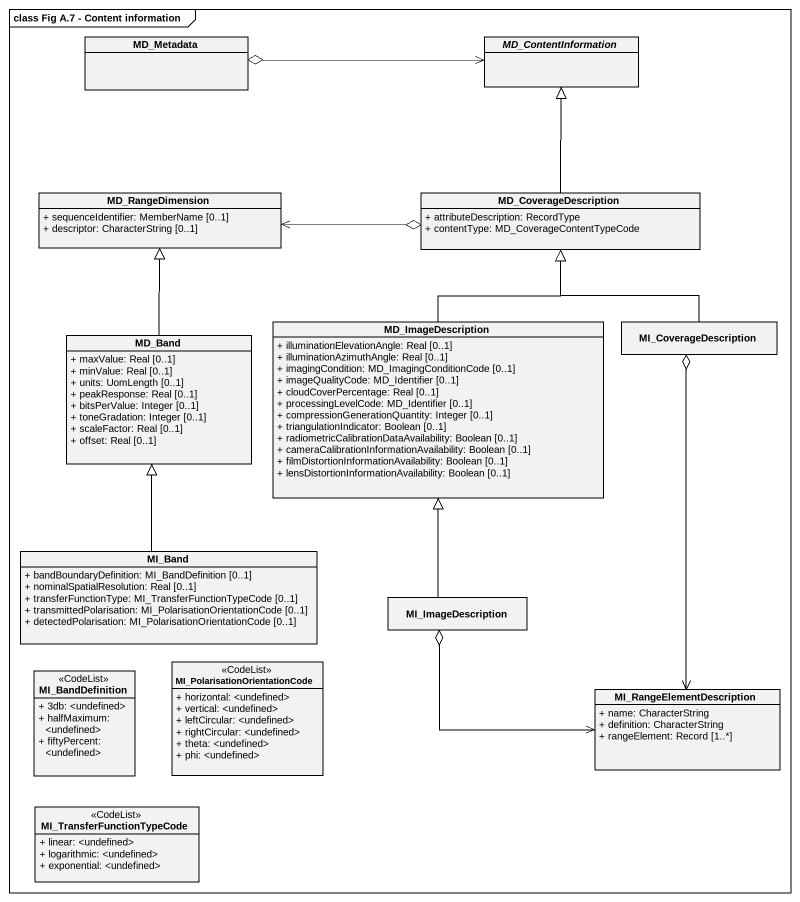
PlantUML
@startuml
mainframe class Fig A.7 - Content information
hide circle
hide empty members
skinparam classAttributeIconSize 0
class MD_Metadata
abstract class MD_ContentInformation
class MD_RangeDimension {
  + sequenceIdentifier: MemberName [0..1]
  + descriptor: CharacterString [0..1]
}
class MD_CoverageDescription {
  + attributeDescription: RecordType
  + contentType: MD_CoverageContentTypeCode
}
class MD_ImageDescription {
  + illuminationElevationAngle: Real [0..1]
  + illuminationAzimuthAngle: Real [0..1]
  + imagingCondition: MD_ImagingConditionCode [0..1]
  + imageQualityCode: MD_Identifier [0..1]
  + cloudCoverPercentage: Real [0..1]
  + processingLevelCode: MD_Identifier [0..1]
  + compressionGenerationQuantity: Integer [0..1]
  + triangulationIndicator: Boolean [0..1]
  + radiometricCalibrationDataAvailability: Boolean [0..1]
  + cameraCalibrationInformationAvailability: Boolean [0..1]
  + filmDistortionInformationAvailability: Boolean [0..1]
  + lensDistortionInformationAvailability: Boolean [0..1]
}
class MI_CoverageDescription
class MD_Band {
  + maxValue: Real [0..1]
  + minValue: Real [0..1]
  + units: UomLength [0..1]
  + peakResponse: Real [0..1]
  + bitsPerValue: Integer [0..1]
  + toneGradation: Integer [0..1]
  + scaleFactor: Real [0..1]
  + offset: Real [0..1]
}
class MI_Band {
  + bandBoundaryDefinition: MI_BandDefinition [0..1]
  + nominalSpatialResolution: Real [0..1]
  + transferFunctionType: MI_TransferFunctionTypeCode [0..1]
  + transmittedPolarisation: MI_PolarisationOrientationCode [0..1]
  + detectedPolarisation: MI_PolarisationOrientationCode [0..1]
}
class MI_ImageDescription
class MI_BandDefinition <<CodeList>> {
  + 3db: <undefined>
  + halfMaximum: <undefined>
  + fiftyPercent: <undefined>
}
class "MI_PolarisationOrientationCode" as MI_PolarisationOrientationCo <<CodeList>> {
  + horizontal: <undefined>
  + vertical: <undefined>
  + leftCircular: <undefined>
  + rightCircular: <undefined>
  + theta: <undefined>
  + phi: <undefined>
}
class MI_RangeElementDescription {
  + name: CharacterString
  + definition: CharacterString
  + rangeElement: Record [1..*]
}
class MI_TransferFunctionTypeCode <<CodeList>> {
  + linear: <undefined>
  + logarithmic: <undefined>
  + exponential: <undefined>
}
MD_Metadata o-right-> MD_ContentInformation
MD_RangeDimension <-right-o MD_CoverageDescription
MD_CoverageDescription -up-|> MD_ContentInformation
MD_ImageDescription -up-|> MD_CoverageDescription
MI_CoverageDescription -up-|> MD_CoverageDescription
MD_Band -up-|> MD_RangeDimension
MI_Band -up-|> MD_Band
MI_ImageDescription -up-|> MD_ImageDescription
MI_ImageDescription o-right-> MI_RangeElementDescription
MI_RangeElementDescription <-up-o MI_CoverageDescription
@enduml
